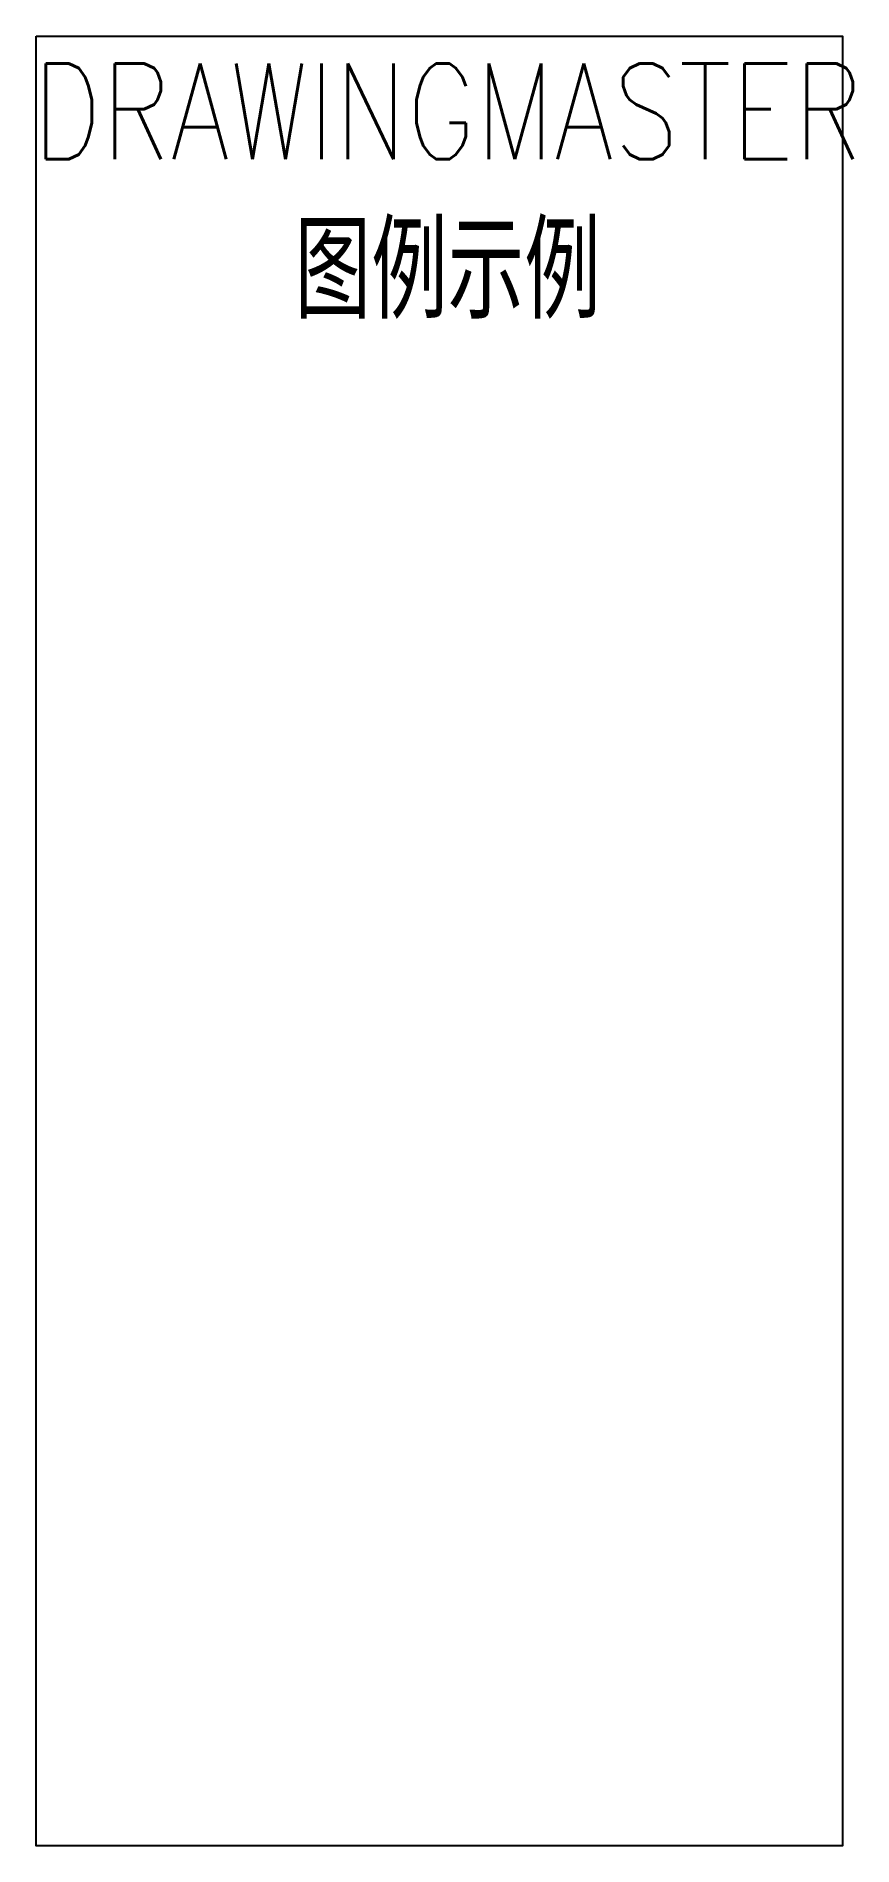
# Model space of a CAD drawing. Header units: millimetres. Extents: x 20.5 to 63.2, y 13.2 to 107.7.
import ezdxf

# ---------------------------------------------------------------- set-up
doc = ezdxf.new("R2010")
doc.units = ezdxf.units.MM
doc.styles.add('gedi', font='geditxt.shx', dxfattribs={"width": 0.8, "bigfont": 'hztxt3.shx'})

# ---------------------------------------------------------------- blocks, each defined once
blk = doc.blocks.new('Legend')
blk.add_lwpolyline([(0, 94.532), (42.145, 94.532), (42.145, 0), (0, 0)], close=True)
at = {"insert": (21.507, 93.105), "char_height": 5, "width": 24.25607, "attachment_point": 2, "style": 'gedi'}
blk.add_mtext('\\pxqc;DRAWINGMASTER图例示例', dxfattribs=at)

msp = doc.modelspace()

# ---------------------------------------------------------------- block references
msp.add_blockref('Legend', (20.511, 13.2))

doc.saveas('drawing.dxf')
